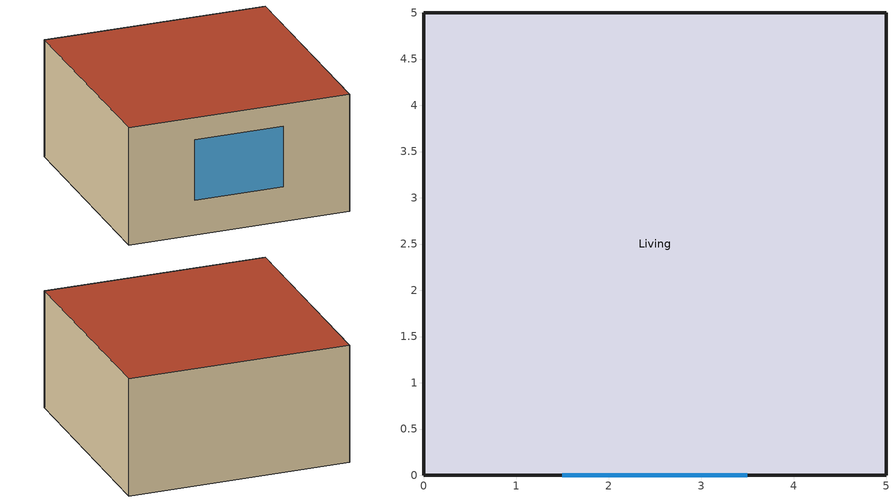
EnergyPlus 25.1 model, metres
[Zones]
Living
 floor ground (Slab): 5,5 5,0 0,0 0,5 z0
 wall outside (WallRoof): 0,5 5,5 5,0 0,0 0,5 z0:2.7
 window (Window): 3.5,0 1.5,0 z0.8:2.2
 roof outside (WallRoof): 0,0 0,5 5,5 5,0 z2.7
[Building]
Box: 0, Suburbs, 0.04, 0.4, MinimalShadowing, 25, 6
[Site:Location]
Chicago: Latitude=41.78; Longitude=-87.75; Time Zone=-6; Elevation=182
[Material]
Insulation: Rough, 0.1, 0.04, 40, 1200, 0.9, 0.6, 0.6
Concrete: MediumRough, 0.15, 1.4, 2200, 900, 0.9, 0.7, 0.7
[WindowMaterial:SimpleGlazingSystem]
DoubleClear: 2.2, 0.4, 0.6
[Construction]
WallRoof: Insulation
Slab: Concrete
Window: DoubleClear
[Zone]
Living: 0, 0, 0, 0, 1, 1, 2.7, 135, 50
[People]
Residents: Living, Occupancy, People, 2, , , 0.3, 0.6
[Lights]
Lights: Living, Always On, LightingLevel, 200, , , 0, 0.4, 0.2
[ZoneInfiltration:DesignFlowRate]
Infil: Living, Always On, AirChanges/Hour, , , , 0.4
[ZoneControl:Thermostat]
Living Thermostat: Living, Always On, ThermostatSetpoint:DualSetpoint, Living Setpoints
[ThermostatSetpoint:DualSetpoint]
Living Setpoints: Heat Setpoint, Cool Setpoint
[ZoneHVAC:IdealLoadsAirSystem]
Living Ideal: Always On, Living Supply, , , 50, 13, 0.015, 0.008, NoLimit
[Zone equipment]
Living: Living Ideal
[Schedule:Constant]
Always On: Fraction, 1
Heat Setpoint: Temperature, 21
Cool Setpoint: Temperature, 24
[Schedule:Compact]
Occupancy: Fraction, Through: 12/31, For: AllDays, Until: 24:00, 1
